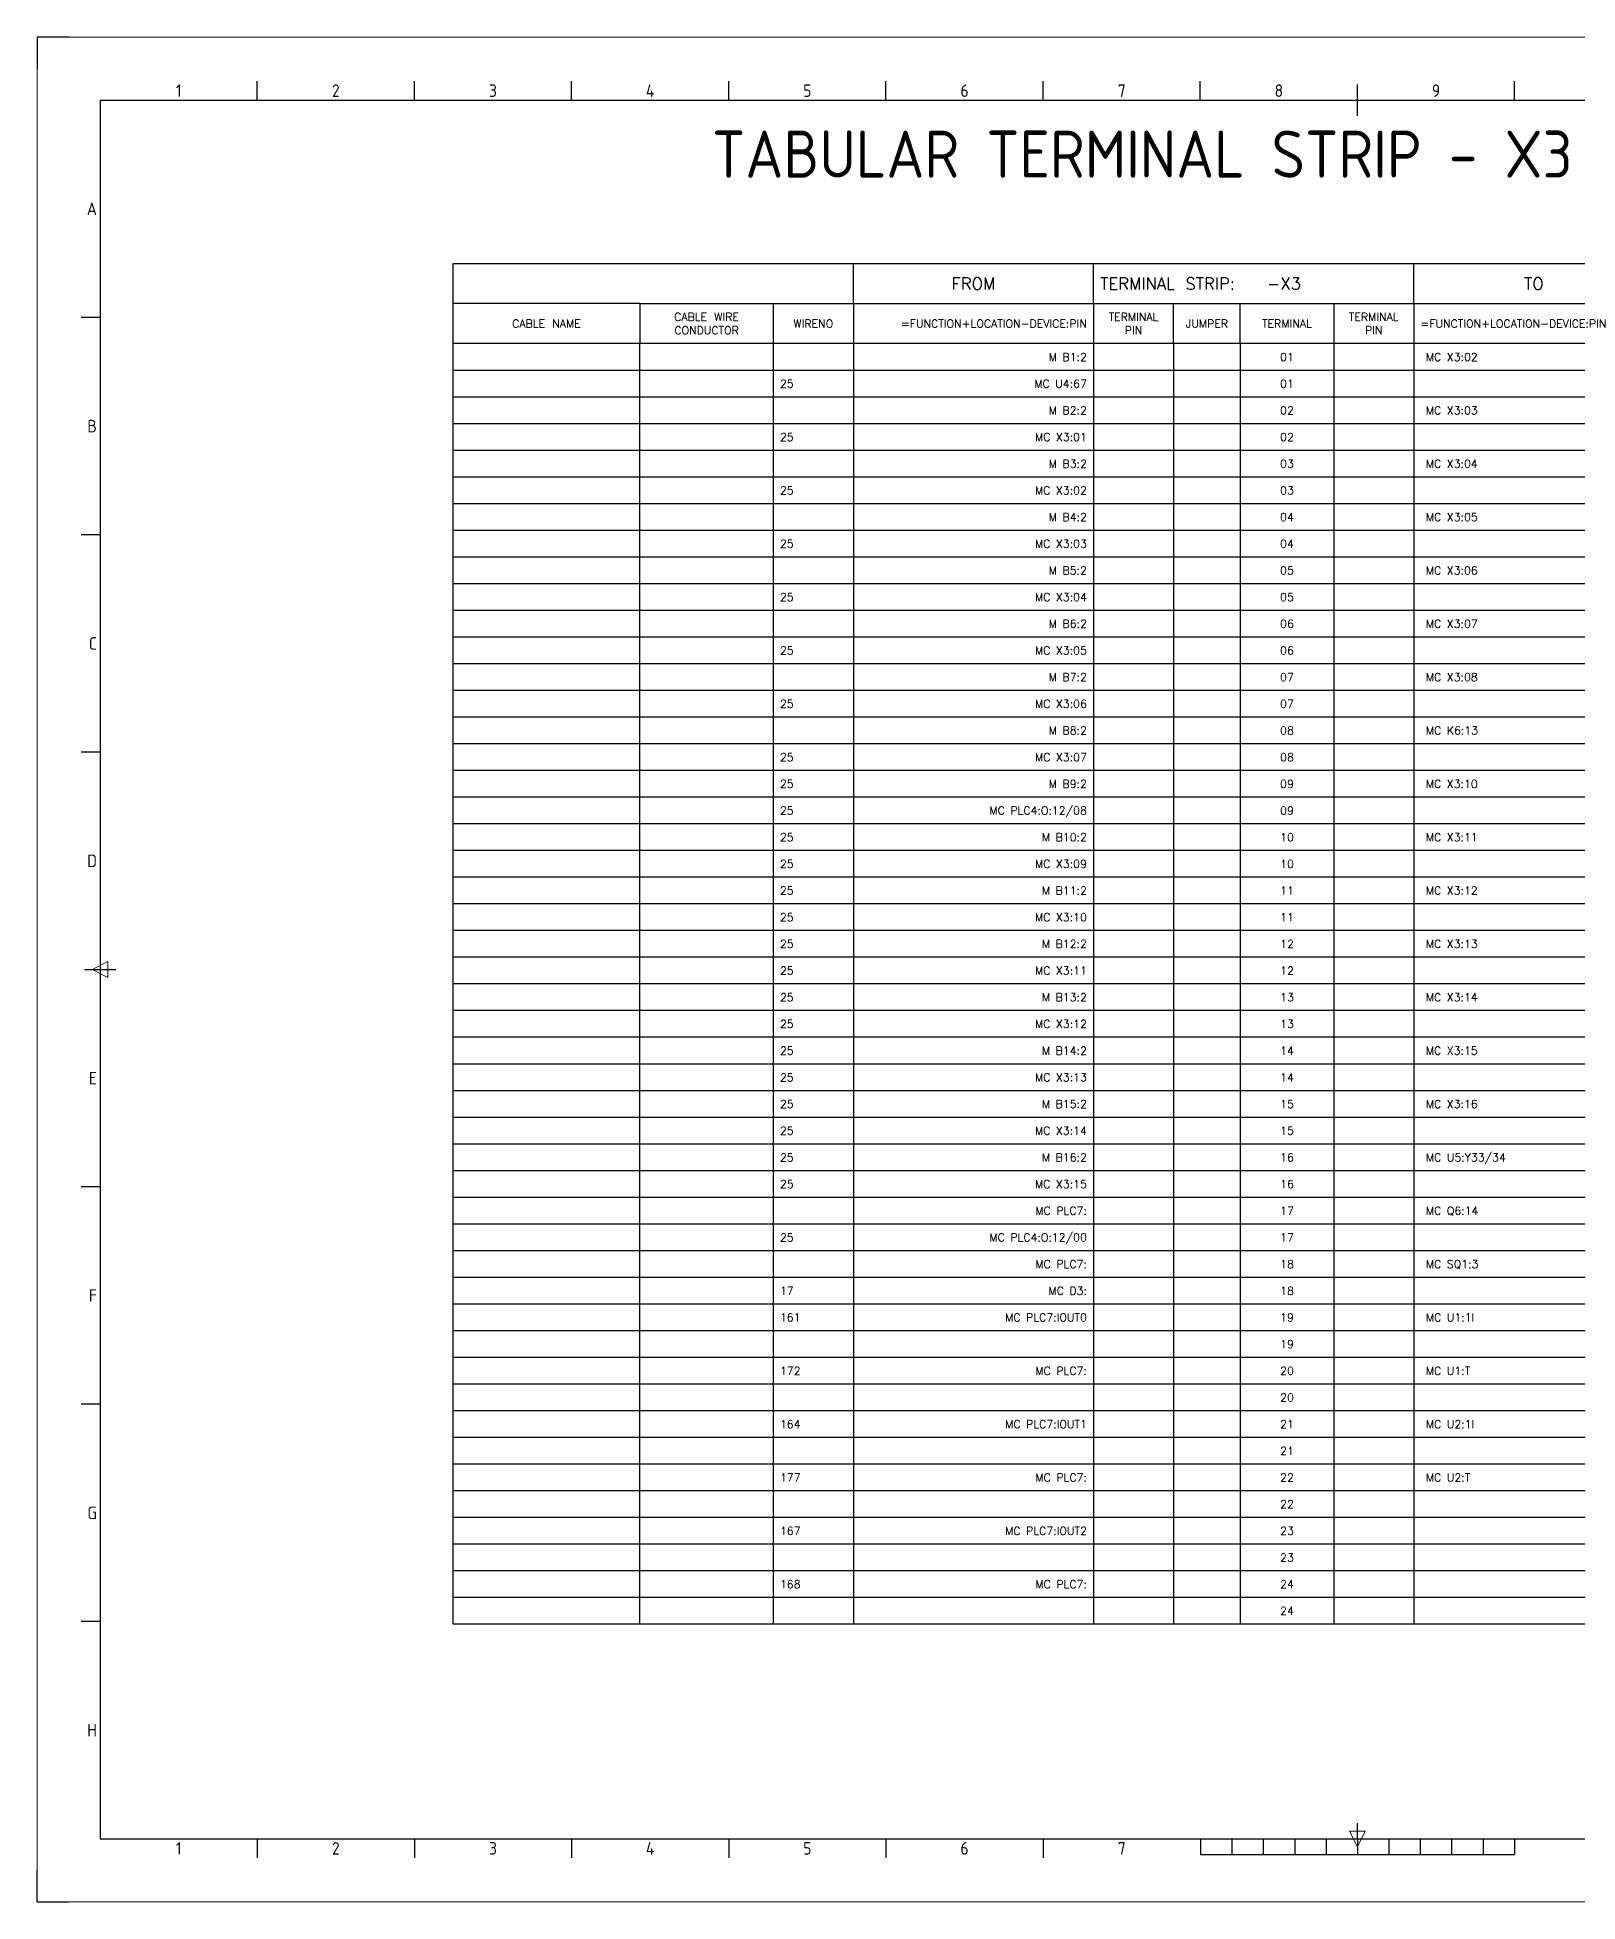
# Model space of a CAD drawing. Header units: millimetres. Extents: x 0 to 841, y 0 to 594.
# Drawn here: x 0 to 491, y 0 to 594 of the extents above; entities that cross this region are included whole.
import ezdxf
from ezdxf.enums import TextEntityAlignment as Align

# ---------------------------------------------------------------- set-up
doc = ezdxf.new("R2010")
doc.units = ezdxf.units.MM
doc.header["$LTSCALE"] = 12
for name, color, linetype in [('AE_BOR', 1, 'Continuous'), ('PMISC', 7, 'Continuous'), ('PTERM', 4, 'Continuous'), ('PWIRE', 84, 'Continuous')]:
    doc.layers.add(name, color=color, linetype=linetype)
doc.styles.get("Standard").update_dxf_attribs({"font": 'txt.shx', "bigfont": 'gbcbig.shx'})
doc.styles.add('WD', font='romans.shx', dxfattribs={"bigfont": 'gbcbig.shx'})
doc.styles.add('WD_IEC', font='isocp2.shx', dxfattribs={"width": 0.9, "height": 4, "bigfont": 'gbcbig.shx'})

# ---------------------------------------------------------------- blocks, each defined once
blk = doc.blocks.new('gb_a1')
for p, q in [((20, 574), (20, 20)), ((20, 574), (821, 574)), ((20, 20), (821, 20))]:
    blk.add_line(p, q)
at = {"layer": 'AE_BOR', "lineweight": 30}
for p, q in [((10, 594), (0, 594)), ((0, 594), (0, 584)), ((0, 0), (0, 10)), ((0, 0), (10, 0))]:
    blk.add_line(p, q, dxfattribs=at)
at = {"layer": 'AE_BOR', "color": 1, "lineweight": 15}
for p, q in [((0, 594), (841, 594)), ((0, 0), (0, 594)), ((17.5, 297), (22.5, 299.5)), ((22.5, 294.5), (17.5, 297)), ((22.5, 299.5), (22.5, 294.5)), ((420.5, 17.5), (418, 22.5)), ((418, 22.5), (423, 22.5)), ((423, 22.5), (420.5, 17.5)), ((841, 0), (0, 0))]:
    blk.add_line(p, q, dxfattribs=at)
at = {"layer": 'AE_BOR'}
for p, q in [((70.0625, 574), (70.0625, 580)), ((120.125, 574), (120.125, 580)), ((170.1875, 574), (170.1875, 580)), ((220.25, 574), (220.25, 580)), ((270.3125, 574), (270.3125, 580)), ((320.375, 574), (320.375, 580)), ((370.4375, 574), (370.4375, 580)), ((470.5625, 574), (470.5625, 580)), ((20, 504.75), (14, 504.75)), ((20, 435.5), (14, 435.5)), ((20, 366.25), (14, 366.25)), ((20, 227.75), (14, 227.75)), ((20, 158.5), (14, 158.5)), ((20, 89.25), (14, 89.25)), ((70.0625, 20), (70.0625, 14)), ((120.125, 20), (120.125, 14)), ((170.1875, 20), (170.1875, 14)), ((220.25, 20), (220.25, 14)), ((270.3125, 20), (270.3125, 14)), ((320.375, 20), (320.375, 14))]:
    blk.add_line(p, q, dxfattribs=at)
at = {"layer": 'AE_BOR', "color": 2, "lineweight": 30}
for p, q in [((420.5, 574), (420.5, 579)), ((420.5, 569), (420.5, 574)), ((15, 297), (25, 297)), ((420.5, 20), (420.5, 25)), ((370.5, 20), (370.5, 15)), ((380.5, 20), (380.5, 15)), ((390.5, 20), (390.5, 15)), ((400.5, 20), (400.5, 15)), ((410.5, 20), (410.5, 15)), ((420.5, 20), (420.5, 15)), ((430.5, 20), (430.5, 15)), ((440.5, 20), (440.5, 15)), ((450.5, 20), (450.5, 15)), ((460.5, 20), (460.5, 15)), ((470.5, 20), (470.5, 15)), ((370.5, 15), (470.5, 15))]:
    blk.add_line(p, q, dxfattribs=at)
at = {"layer": 'AE_BOR', "style": 'WD_IEC'}
for s, p in [('1', (45.03125, 575)), ('2', (95.09375, 575)), ('3', (145.15625, 575)), ('4', (195.21875, 575)), ('5', (245.28125, 575)), ('6', (295.34375, 575)), ('7', (345.40625, 575)), ('8', (395.46875, 575)), ('9', (445.53125, 575)), ('1', (45.03125, 15)), ('2', (95.09375, 15)), ('3', (145.15625, 15)), ('4', (195.21875, 15)), ('5', (245.28125, 15)), ('6', (295.34375, 15)), ('7', (345.40625, 15))]:
    blk.add_text(s, height=4, dxfattribs=at).set_placement(p, align=Align.CENTER)
for s, p in [('A', (19, 539.375)), ('B', (19, 470.125)), ('C', (19, 400.875)), ('D', (19, 331.625)), ('E', (19, 262.375)), ('F', (19, 193.125)), ('G', (19, 123.875)), ('H', (19, 54.625))]:
    blk.add_text(s, height=4, dxfattribs=at).set_placement(p, align=Align.MIDDLE_RIGHT)
blk = doc.blocks.new('TERMLAY_HEADER')
for p, q in [((-14.75, -1.5), (-14.75, 0)), ((-14.75, 0), (14.75, 0)), ((-7.25, -0.75), (-7.25, 0)), ((-2.75, -0.75), (-2.75, 0)), ((3.25, -0.75), (3.25, 0)), ((-11.25, -0.75), (-14.75, -0.75)), ((-11.25, -0.75), (-8.75, -0.75)), ((-11.25, -0.75), (-11.25, -1.5)), ((-8.75, -0.75), (-7.25, -0.75)), ((-8.75, -0.75), (-8.75, -1.5)), ((-7.25, -0.75), (-2.75, -0.75)), ((-7.25, -0.75), (-7.25, -1.5)), ((-2.75, -0.75), (-1.25, -0.75)), ((-2.75, -0.75), (-2.75, -1.5)), ((-1.25, -0.75), (0, -0.75)), ((-1.25, -1.5), (-1.25, -0.75)), ((0, -0.75), (1.75, -0.75)), ((0, -1.5), (0, -0.75)), ((1.75, -0.75), (3.25, -0.75)), ((1.75, -0.75), (1.75, -1.5)), ((3.25, -0.75), (7.75, -0.75)), ((3.25, -0.75), (3.25, -1.5)), ((14.75, -1.5), (-14.75, -1.5))]:
    blk.add_line(p, q)
for s, height, p in [('FROM', 0.225, (-5, -0.375)), ('TO', 0.225, (5.5, -0.375)), ('CABLE WIRE', 0.15, (-10, -1)), ('TERMINAL', 0.15, (-2, -1)), ('TERMINAL', 0.15, (2.5, -1)), ('CABLE NAME', 0.15, (-13, -1.125)), ('CONDUCTOR', 0.15, (-10, -1.25)), ('WIRENO', 0.15, (-8, -1.125)), ('PIN', 0.15, (-2, -1.25)), ('JUMPER', 0.15, (-0.625, -1.125)), ('TERMINAL', 0.15, (0.875, -1.125)), ('PIN', 0.15, (2.5, -1.25))]:
    blk.add_text(s, height=height).set_placement(p, align=Align.MIDDLE_CENTER)
for s, height, p in [('TERMINAL STRIP:', 0.225, (-2.625, -0.375)), ('=FUNCTION+LOCATION-DEVICE:PIN', 0.15, (3.375, -1.125))]:
    blk.add_text(s, height=height).set_placement(p, align=Align.MIDDLE_LEFT)
blk.add_text('=FUNCTION+LOCATION-DEVICE:PIN', height=0.15).set_placement((-2.875, -1.125), align=Align.MIDDLE_RIGHT)
at = {"color": 4, "style": 'WD'}
blk.add_attdef('TAB_STRIP', text='', height=0.225, dxfattribs=at).set_placement((0.5, -0.375), align=Align.MIDDLE_LEFT)
blk = doc.blocks.new('TERMLAY_ROW.DWG')
for p, q in [((-14.75, -0.5), (-14.75, 0)), ((-11.25, -0.5), (-11.25, 0)), ((-8.75, 0), (-8.75, -0.5)), ((-7.25, 0), (-7.25, -0.5)), ((-2.75, 0), (-2.75, -0.5)), ((-1.25, 0), (-1.25, -0.5)), ((0, 0), (0, -0.5)), ((1.75, 0), (1.75, -0.5)), ((3.25, 0), (3.25, -0.5)), ((14.75, -0.5), (-14.75, -0.5))]:
    blk.add_line(p, q)
at = {"color": 3, "style": 'WD'}
for tag, p in [('CABLENAMEL', (-14.5, -0.25)), ('CABLEWCL', (-11.125, -0.25)), ('WIREL', (-8.625, -0.25)), ('DESTINATIONR', (3.375, -0.25)), ('WIRER', (7.854, -0.25)), ('CABLEWCR', (9.36, -0.25)), ('CABLENAMER', (11.864, -0.25))]:
    blk.add_attdef(tag, text='', height=0.15, dxfattribs=at).set_placement(p, align=Align.MIDDLE_LEFT)
blk.add_attdef('DESTINATIONL', text='', height=0.15, dxfattribs=at).set_placement((-2.875, -0.25), align=Align.MIDDLE_RIGHT)
at = {"color": 4, "style": 'WD'}
for tag, p in [('TERMPINL', (-2, -0.25)), ('JUMPER', (-0.625, -0.25)), ('WIRENO', (0.875, -0.25)), ('TERM', (0.875, -0.25)), ('TERMPINR', (2.5, -0.25))]:
    blk.add_attdef(tag, text='', height=0.15, dxfattribs=at).set_placement(p, align=Align.MIDDLE_CENTER)
at = {"color": 4, "style": 'WD', "flags": 1}
for tag, p in [('P_TAGSTRIP', (1.692, -0.328)), ('LOC', (1.675, -0.207)), ('INST', (1.708, -0.094))]:
    blk.add_attdef(tag, text='', height=0.0625, dxfattribs=at).set_placement(p, align=Align.MIDDLE_RIGHT)
for tag, p in [('WDBLKNAM', (0.006, -0.392)), ('FP', (0.645, -0.437)), ('FPT', (0.796, -0.431))]:
    blk.add_attdef(tag, text='', height=0.0625, dxfattribs=at).set_placement(p, align=Align.MIDDLE_LEFT)

msp = doc.modelspace()

# ---------------------------------------------------------------- block references
msp.add_blockref('gb_a1', (0, 0))
ref = msp.add_blockref('TERMLAY_HEADER', (383.18, 521.89), dxfattribs=dict(xscale=17, yscale=17, zscale=17))
ref.add_attrib('TAB_STRIP', '-X3', dxfattribs={"layer": 'PMISC', "color": 4, "height": 3.825, "style": 'WD'}).set_placement((391.68, 515.52), align=Align.MIDDLE_LEFT)
ref = msp.add_blockref('TERMLAY_ROW.DWG', (383.18, 496.39), dxfattribs=dict(xscale=17, yscale=17, zscale=17))
ref.add_attrib('TERM', '01', dxfattribs={"layer": 'PTERM', "color": 4, "height": 2.55, "style": 'WD'}).set_placement((398.05, 492.14), align=Align.MIDDLE_CENTER)
ref.add_attrib('DESTINATIONL', ' M B1:2', dxfattribs={"layer": 'PMISC', "color": 3, "height": 2.55, "style": 'WD'}).set_placement((334.3, 492.14), align=Align.MIDDLE_RIGHT)
ref.add_attrib('DESTINATIONR', ' MC X3:02', dxfattribs={"layer": 'PMISC', "color": 3, "height": 2.55, "style": 'WD'}).set_placement((440.55, 492.14), align=Align.MIDDLE_LEFT)
ref = msp.add_blockref('TERMLAY_ROW.DWG', (383.18, 487.89), dxfattribs=dict(xscale=17, yscale=17, zscale=17))
ref.add_attrib('TERM', '01', dxfattribs={"layer": 'PTERM', "color": 4, "height": 2.55, "style": 'WD'}).set_placement((398.05, 483.64), align=Align.MIDDLE_CENTER)
ref.add_attrib('WIREL', '25', dxfattribs={"layer": 'PWIRE', "color": 3, "height": 2.55, "style": 'WD'}).set_placement((236.55, 483.64), align=Align.MIDDLE_LEFT)
ref.add_attrib('DESTINATIONL', ' MC U4:67', dxfattribs={"layer": 'PMISC', "color": 3, "height": 2.55, "style": 'WD'}).set_placement((334.3, 483.64), align=Align.MIDDLE_RIGHT)
ref = msp.add_blockref('TERMLAY_ROW.DWG', (383.18, 479.39), dxfattribs=dict(xscale=17, yscale=17, zscale=17))
ref.add_attrib('TERM', '02', dxfattribs={"layer": 'PTERM', "color": 4, "height": 2.55, "style": 'WD'}).set_placement((398.05, 475.14), align=Align.MIDDLE_CENTER)
ref.add_attrib('DESTINATIONL', ' M B2:2', dxfattribs={"layer": 'PMISC', "color": 3, "height": 2.55, "style": 'WD'}).set_placement((334.3, 475.14), align=Align.MIDDLE_RIGHT)
ref.add_attrib('DESTINATIONR', ' MC X3:03', dxfattribs={"layer": 'PMISC', "color": 3, "height": 2.55, "style": 'WD'}).set_placement((440.55, 475.14), align=Align.MIDDLE_LEFT)
ref = msp.add_blockref('TERMLAY_ROW.DWG', (383.18, 470.89), dxfattribs=dict(xscale=17, yscale=17, zscale=17))
ref.add_attrib('TERM', '02', dxfattribs={"layer": 'PTERM', "color": 4, "height": 2.55, "style": 'WD'}).set_placement((398.05, 466.64), align=Align.MIDDLE_CENTER)
ref.add_attrib('WIREL', '25', dxfattribs={"layer": 'PWIRE', "color": 3, "height": 2.55, "style": 'WD'}).set_placement((236.55, 466.64), align=Align.MIDDLE_LEFT)
ref.add_attrib('DESTINATIONL', ' MC X3:01', dxfattribs={"layer": 'PMISC', "color": 3, "height": 2.55, "style": 'WD'}).set_placement((334.3, 466.64), align=Align.MIDDLE_RIGHT)
ref = msp.add_blockref('TERMLAY_ROW.DWG', (383.18, 462.39), dxfattribs=dict(xscale=17, yscale=17, zscale=17))
ref.add_attrib('TERM', '03', dxfattribs={"layer": 'PTERM', "color": 4, "height": 2.55, "style": 'WD'}).set_placement((398.05, 458.14), align=Align.MIDDLE_CENTER)
ref.add_attrib('DESTINATIONL', ' M B3:2', dxfattribs={"layer": 'PMISC', "color": 3, "height": 2.55, "style": 'WD'}).set_placement((334.3, 458.14), align=Align.MIDDLE_RIGHT)
ref.add_attrib('DESTINATIONR', ' MC X3:04', dxfattribs={"layer": 'PMISC', "color": 3, "height": 2.55, "style": 'WD'}).set_placement((440.55, 458.14), align=Align.MIDDLE_LEFT)
ref = msp.add_blockref('TERMLAY_ROW.DWG', (383.18, 453.89), dxfattribs=dict(xscale=17, yscale=17, zscale=17))
ref.add_attrib('TERM', '03', dxfattribs={"layer": 'PTERM', "color": 4, "height": 2.55, "style": 'WD'}).set_placement((398.05, 449.64), align=Align.MIDDLE_CENTER)
ref.add_attrib('WIREL', '25', dxfattribs={"layer": 'PWIRE', "color": 3, "height": 2.55, "style": 'WD'}).set_placement((236.55, 449.64), align=Align.MIDDLE_LEFT)
ref.add_attrib('DESTINATIONL', ' MC X3:02', dxfattribs={"layer": 'PMISC', "color": 3, "height": 2.55, "style": 'WD'}).set_placement((334.3, 449.64), align=Align.MIDDLE_RIGHT)
ref = msp.add_blockref('TERMLAY_ROW.DWG', (383.18, 445.39), dxfattribs=dict(xscale=17, yscale=17, zscale=17))
ref.add_attrib('TERM', '04', dxfattribs={"layer": 'PTERM', "color": 4, "height": 2.55, "style": 'WD'}).set_placement((398.05, 441.14), align=Align.MIDDLE_CENTER)
ref.add_attrib('DESTINATIONL', ' M B4:2', dxfattribs={"layer": 'PMISC', "color": 3, "height": 2.55, "style": 'WD'}).set_placement((334.3, 441.14), align=Align.MIDDLE_RIGHT)
ref.add_attrib('DESTINATIONR', ' MC X3:05', dxfattribs={"layer": 'PMISC', "color": 3, "height": 2.55, "style": 'WD'}).set_placement((440.55, 441.14), align=Align.MIDDLE_LEFT)
ref = msp.add_blockref('TERMLAY_ROW.DWG', (383.18, 436.89), dxfattribs=dict(xscale=17, yscale=17, zscale=17))
ref.add_attrib('TERM', '04', dxfattribs={"layer": 'PTERM', "color": 4, "height": 2.55, "style": 'WD'}).set_placement((398.05, 432.64), align=Align.MIDDLE_CENTER)
ref.add_attrib('WIREL', '25', dxfattribs={"layer": 'PWIRE', "color": 3, "height": 2.55, "style": 'WD'}).set_placement((236.55, 432.64), align=Align.MIDDLE_LEFT)
ref.add_attrib('DESTINATIONL', ' MC X3:03', dxfattribs={"layer": 'PMISC', "color": 3, "height": 2.55, "style": 'WD'}).set_placement((334.3, 432.64), align=Align.MIDDLE_RIGHT)
ref = msp.add_blockref('TERMLAY_ROW.DWG', (383.18, 428.39), dxfattribs=dict(xscale=17, yscale=17, zscale=17))
ref.add_attrib('TERM', '05', dxfattribs={"layer": 'PTERM', "color": 4, "height": 2.55, "style": 'WD'}).set_placement((398.05, 424.14), align=Align.MIDDLE_CENTER)
ref.add_attrib('DESTINATIONL', ' M B5:2', dxfattribs={"layer": 'PMISC', "color": 3, "height": 2.55, "style": 'WD'}).set_placement((334.3, 424.14), align=Align.MIDDLE_RIGHT)
ref.add_attrib('DESTINATIONR', ' MC X3:06', dxfattribs={"layer": 'PMISC', "color": 3, "height": 2.55, "style": 'WD'}).set_placement((440.55, 424.14), align=Align.MIDDLE_LEFT)
ref = msp.add_blockref('TERMLAY_ROW.DWG', (383.18, 419.89), dxfattribs=dict(xscale=17, yscale=17, zscale=17))
ref.add_attrib('TERM', '05', dxfattribs={"layer": 'PTERM', "color": 4, "height": 2.55, "style": 'WD'}).set_placement((398.05, 415.64), align=Align.MIDDLE_CENTER)
ref.add_attrib('WIREL', '25', dxfattribs={"layer": 'PWIRE', "color": 3, "height": 2.55, "style": 'WD'}).set_placement((236.55, 415.64), align=Align.MIDDLE_LEFT)
ref.add_attrib('DESTINATIONL', ' MC X3:04', dxfattribs={"layer": 'PMISC', "color": 3, "height": 2.55, "style": 'WD'}).set_placement((334.3, 415.64), align=Align.MIDDLE_RIGHT)
ref = msp.add_blockref('TERMLAY_ROW.DWG', (383.18, 411.39), dxfattribs=dict(xscale=17, yscale=17, zscale=17))
ref.add_attrib('TERM', '06', dxfattribs={"layer": 'PTERM', "color": 4, "height": 2.55, "style": 'WD'}).set_placement((398.05, 407.14), align=Align.MIDDLE_CENTER)
ref.add_attrib('DESTINATIONL', ' M B6:2', dxfattribs={"layer": 'PMISC', "color": 3, "height": 2.55, "style": 'WD'}).set_placement((334.3, 407.14), align=Align.MIDDLE_RIGHT)
ref.add_attrib('DESTINATIONR', ' MC X3:07', dxfattribs={"layer": 'PMISC', "color": 3, "height": 2.55, "style": 'WD'}).set_placement((440.55, 407.14), align=Align.MIDDLE_LEFT)
ref = msp.add_blockref('TERMLAY_ROW.DWG', (383.18, 402.89), dxfattribs=dict(xscale=17, yscale=17, zscale=17))
ref.add_attrib('TERM', '06', dxfattribs={"layer": 'PTERM', "color": 4, "height": 2.55, "style": 'WD'}).set_placement((398.05, 398.64), align=Align.MIDDLE_CENTER)
ref.add_attrib('WIREL', '25', dxfattribs={"layer": 'PWIRE', "color": 3, "height": 2.55, "style": 'WD'}).set_placement((236.55, 398.64), align=Align.MIDDLE_LEFT)
ref.add_attrib('DESTINATIONL', ' MC X3:05', dxfattribs={"layer": 'PMISC', "color": 3, "height": 2.55, "style": 'WD'}).set_placement((334.3, 398.64), align=Align.MIDDLE_RIGHT)
ref = msp.add_blockref('TERMLAY_ROW.DWG', (383.18, 394.39), dxfattribs=dict(xscale=17, yscale=17, zscale=17))
ref.add_attrib('TERM', '07', dxfattribs={"layer": 'PTERM', "color": 4, "height": 2.55, "style": 'WD'}).set_placement((398.05, 390.14), align=Align.MIDDLE_CENTER)
ref.add_attrib('DESTINATIONL', ' M B7:2', dxfattribs={"layer": 'PMISC', "color": 3, "height": 2.55, "style": 'WD'}).set_placement((334.3, 390.14), align=Align.MIDDLE_RIGHT)
ref.add_attrib('DESTINATIONR', ' MC X3:08', dxfattribs={"layer": 'PMISC', "color": 3, "height": 2.55, "style": 'WD'}).set_placement((440.55, 390.14), align=Align.MIDDLE_LEFT)
ref = msp.add_blockref('TERMLAY_ROW.DWG', (383.18, 385.89), dxfattribs=dict(xscale=17, yscale=17, zscale=17))
ref.add_attrib('TERM', '07', dxfattribs={"layer": 'PTERM', "color": 4, "height": 2.55, "style": 'WD'}).set_placement((398.05, 381.64), align=Align.MIDDLE_CENTER)
ref.add_attrib('WIREL', '25', dxfattribs={"layer": 'PWIRE', "color": 3, "height": 2.55, "style": 'WD'}).set_placement((236.55, 381.64), align=Align.MIDDLE_LEFT)
ref.add_attrib('DESTINATIONL', ' MC X3:06', dxfattribs={"layer": 'PMISC', "color": 3, "height": 2.55, "style": 'WD'}).set_placement((334.3, 381.64), align=Align.MIDDLE_RIGHT)
ref = msp.add_blockref('TERMLAY_ROW.DWG', (383.18, 377.39), dxfattribs=dict(xscale=17, yscale=17, zscale=17))
ref.add_attrib('TERM', '08', dxfattribs={"layer": 'PTERM', "color": 4, "height": 2.55, "style": 'WD'}).set_placement((398.05, 373.14), align=Align.MIDDLE_CENTER)
ref.add_attrib('DESTINATIONL', ' M B8:2', dxfattribs={"layer": 'PMISC', "color": 3, "height": 2.55, "style": 'WD'}).set_placement((334.3, 373.14), align=Align.MIDDLE_RIGHT)
ref.add_attrib('DESTINATIONR', ' MC K6:13', dxfattribs={"layer": 'PMISC', "color": 3, "height": 2.55, "style": 'WD'}).set_placement((440.55, 373.14), align=Align.MIDDLE_LEFT)
ref = msp.add_blockref('TERMLAY_ROW.DWG', (383.18, 368.89), dxfattribs=dict(xscale=17, yscale=17, zscale=17))
ref.add_attrib('TERM', '08', dxfattribs={"layer": 'PTERM', "color": 4, "height": 2.55, "style": 'WD'}).set_placement((398.05, 364.64), align=Align.MIDDLE_CENTER)
ref.add_attrib('WIREL', '25', dxfattribs={"layer": 'PWIRE', "color": 3, "height": 2.55, "style": 'WD'}).set_placement((236.55, 364.64), align=Align.MIDDLE_LEFT)
ref.add_attrib('DESTINATIONL', ' MC X3:07', dxfattribs={"layer": 'PMISC', "color": 3, "height": 2.55, "style": 'WD'}).set_placement((334.3, 364.64), align=Align.MIDDLE_RIGHT)
ref = msp.add_blockref('TERMLAY_ROW.DWG', (383.18, 360.39), dxfattribs=dict(xscale=17, yscale=17, zscale=17))
ref.add_attrib('TERM', '09', dxfattribs={"layer": 'PTERM', "color": 4, "height": 2.55, "style": 'WD'}).set_placement((398.05, 356.14), align=Align.MIDDLE_CENTER)
ref.add_attrib('WIREL', '25', dxfattribs={"layer": 'PWIRE', "color": 3, "height": 2.55, "style": 'WD'}).set_placement((236.55, 356.14), align=Align.MIDDLE_LEFT)
ref.add_attrib('DESTINATIONL', ' M B9:2', dxfattribs={"layer": 'PMISC', "color": 3, "height": 2.55, "style": 'WD'}).set_placement((334.3, 356.14), align=Align.MIDDLE_RIGHT)
ref.add_attrib('DESTINATIONR', ' MC X3:10', dxfattribs={"layer": 'PMISC', "color": 3, "height": 2.55, "style": 'WD'}).set_placement((440.55, 356.14), align=Align.MIDDLE_LEFT)
ref = msp.add_blockref('TERMLAY_ROW.DWG', (383.18, 351.89), dxfattribs=dict(xscale=17, yscale=17, zscale=17))
ref.add_attrib('TERM', '09', dxfattribs={"layer": 'PTERM', "color": 4, "height": 2.55, "style": 'WD'}).set_placement((398.05, 347.64), align=Align.MIDDLE_CENTER)
ref.add_attrib('WIREL', '25', dxfattribs={"layer": 'PWIRE', "color": 3, "height": 2.55, "style": 'WD'}).set_placement((236.55, 347.64), align=Align.MIDDLE_LEFT)
ref.add_attrib('DESTINATIONL', ' MC PLC4:O:12/08', dxfattribs={"layer": 'PMISC', "color": 3, "height": 2.55, "style": 'WD'}).set_placement((334.3, 347.64), align=Align.MIDDLE_RIGHT)
ref = msp.add_blockref('TERMLAY_ROW.DWG', (383.18, 343.39), dxfattribs=dict(xscale=17, yscale=17, zscale=17))
ref.add_attrib('TERM', '10', dxfattribs={"layer": 'PTERM', "color": 4, "height": 2.55, "style": 'WD'}).set_placement((398.05, 339.14), align=Align.MIDDLE_CENTER)
ref.add_attrib('WIREL', '25', dxfattribs={"layer": 'PWIRE', "color": 3, "height": 2.55, "style": 'WD'}).set_placement((236.55, 339.14), align=Align.MIDDLE_LEFT)
ref.add_attrib('DESTINATIONL', ' M B10:2', dxfattribs={"layer": 'PMISC', "color": 3, "height": 2.55, "style": 'WD'}).set_placement((334.3, 339.14), align=Align.MIDDLE_RIGHT)
ref.add_attrib('DESTINATIONR', ' MC X3:11', dxfattribs={"layer": 'PMISC', "color": 3, "height": 2.55, "style": 'WD'}).set_placement((440.55, 339.14), align=Align.MIDDLE_LEFT)
ref = msp.add_blockref('TERMLAY_ROW.DWG', (383.18, 334.89), dxfattribs=dict(xscale=17, yscale=17, zscale=17))
ref.add_attrib('TERM', '10', dxfattribs={"layer": 'PTERM', "color": 4, "height": 2.55, "style": 'WD'}).set_placement((398.05, 330.64), align=Align.MIDDLE_CENTER)
ref.add_attrib('WIREL', '25', dxfattribs={"layer": 'PWIRE', "color": 3, "height": 2.55, "style": 'WD'}).set_placement((236.55, 330.64), align=Align.MIDDLE_LEFT)
ref.add_attrib('DESTINATIONL', ' MC X3:09', dxfattribs={"layer": 'PMISC', "color": 3, "height": 2.55, "style": 'WD'}).set_placement((334.3, 330.64), align=Align.MIDDLE_RIGHT)
ref = msp.add_blockref('TERMLAY_ROW.DWG', (383.18, 326.39), dxfattribs=dict(xscale=17, yscale=17, zscale=17))
ref.add_attrib('TERM', '11', dxfattribs={"layer": 'PTERM', "color": 4, "height": 2.55, "style": 'WD'}).set_placement((398.05, 322.14), align=Align.MIDDLE_CENTER)
ref.add_attrib('WIREL', '25', dxfattribs={"layer": 'PWIRE', "color": 3, "height": 2.55, "style": 'WD'}).set_placement((236.55, 322.14), align=Align.MIDDLE_LEFT)
ref.add_attrib('DESTINATIONL', ' M B11:2', dxfattribs={"layer": 'PMISC', "color": 3, "height": 2.55, "style": 'WD'}).set_placement((334.3, 322.14), align=Align.MIDDLE_RIGHT)
ref.add_attrib('DESTINATIONR', ' MC X3:12', dxfattribs={"layer": 'PMISC', "color": 3, "height": 2.55, "style": 'WD'}).set_placement((440.55, 322.14), align=Align.MIDDLE_LEFT)
ref = msp.add_blockref('TERMLAY_ROW.DWG', (383.18, 317.89), dxfattribs=dict(xscale=17, yscale=17, zscale=17))
ref.add_attrib('TERM', '11', dxfattribs={"layer": 'PTERM', "color": 4, "height": 2.55, "style": 'WD'}).set_placement((398.05, 313.64), align=Align.MIDDLE_CENTER)
ref.add_attrib('WIREL', '25', dxfattribs={"layer": 'PWIRE', "color": 3, "height": 2.55, "style": 'WD'}).set_placement((236.55, 313.64), align=Align.MIDDLE_LEFT)
ref.add_attrib('DESTINATIONL', ' MC X3:10', dxfattribs={"layer": 'PMISC', "color": 3, "height": 2.55, "style": 'WD'}).set_placement((334.3, 313.64), align=Align.MIDDLE_RIGHT)
ref = msp.add_blockref('TERMLAY_ROW.DWG', (383.18, 309.39), dxfattribs=dict(xscale=17, yscale=17, zscale=17))
ref.add_attrib('TERM', '12', dxfattribs={"layer": 'PTERM', "color": 4, "height": 2.55, "style": 'WD'}).set_placement((398.05, 305.14), align=Align.MIDDLE_CENTER)
ref.add_attrib('WIREL', '25', dxfattribs={"layer": 'PWIRE', "color": 3, "height": 2.55, "style": 'WD'}).set_placement((236.55, 305.14), align=Align.MIDDLE_LEFT)
ref.add_attrib('DESTINATIONL', ' M B12:2', dxfattribs={"layer": 'PMISC', "color": 3, "height": 2.55, "style": 'WD'}).set_placement((334.3, 305.14), align=Align.MIDDLE_RIGHT)
ref.add_attrib('DESTINATIONR', ' MC X3:13', dxfattribs={"layer": 'PMISC', "color": 3, "height": 2.55, "style": 'WD'}).set_placement((440.55, 305.14), align=Align.MIDDLE_LEFT)
ref = msp.add_blockref('TERMLAY_ROW.DWG', (383.18, 300.89), dxfattribs=dict(xscale=17, yscale=17, zscale=17))
ref.add_attrib('TERM', '12', dxfattribs={"layer": 'PTERM', "color": 4, "height": 2.55, "style": 'WD'}).set_placement((398.05, 296.64), align=Align.MIDDLE_CENTER)
ref.add_attrib('WIREL', '25', dxfattribs={"layer": 'PWIRE', "color": 3, "height": 2.55, "style": 'WD'}).set_placement((236.55, 296.64), align=Align.MIDDLE_LEFT)
ref.add_attrib('DESTINATIONL', ' MC X3:11', dxfattribs={"layer": 'PMISC', "color": 3, "height": 2.55, "style": 'WD'}).set_placement((334.3, 296.64), align=Align.MIDDLE_RIGHT)
ref = msp.add_blockref('TERMLAY_ROW.DWG', (383.18, 292.39), dxfattribs=dict(xscale=17, yscale=17, zscale=17))
ref.add_attrib('TERM', '13', dxfattribs={"layer": 'PTERM', "color": 4, "height": 2.55, "style": 'WD'}).set_placement((398.05, 288.14), align=Align.MIDDLE_CENTER)
ref.add_attrib('WIREL', '25', dxfattribs={"layer": 'PWIRE', "color": 3, "height": 2.55, "style": 'WD'}).set_placement((236.55, 288.14), align=Align.MIDDLE_LEFT)
ref.add_attrib('DESTINATIONL', ' M B13:2', dxfattribs={"layer": 'PMISC', "color": 3, "height": 2.55, "style": 'WD'}).set_placement((334.3, 288.14), align=Align.MIDDLE_RIGHT)
ref.add_attrib('DESTINATIONR', ' MC X3:14', dxfattribs={"layer": 'PMISC', "color": 3, "height": 2.55, "style": 'WD'}).set_placement((440.55, 288.14), align=Align.MIDDLE_LEFT)
ref = msp.add_blockref('TERMLAY_ROW.DWG', (383.18, 283.89), dxfattribs=dict(xscale=17, yscale=17, zscale=17))
ref.add_attrib('TERM', '13', dxfattribs={"layer": 'PTERM', "color": 4, "height": 2.55, "style": 'WD'}).set_placement((398.05, 279.64), align=Align.MIDDLE_CENTER)
ref.add_attrib('WIREL', '25', dxfattribs={"layer": 'PWIRE', "color": 3, "height": 2.55, "style": 'WD'}).set_placement((236.55, 279.64), align=Align.MIDDLE_LEFT)
ref.add_attrib('DESTINATIONL', ' MC X3:12', dxfattribs={"layer": 'PMISC', "color": 3, "height": 2.55, "style": 'WD'}).set_placement((334.3, 279.64), align=Align.MIDDLE_RIGHT)
ref = msp.add_blockref('TERMLAY_ROW.DWG', (383.18, 275.39), dxfattribs=dict(xscale=17, yscale=17, zscale=17))
ref.add_attrib('TERM', '14', dxfattribs={"layer": 'PTERM', "color": 4, "height": 2.55, "style": 'WD'}).set_placement((398.05, 271.14), align=Align.MIDDLE_CENTER)
ref.add_attrib('WIREL', '25', dxfattribs={"layer": 'PWIRE', "color": 3, "height": 2.55, "style": 'WD'}).set_placement((236.55, 271.14), align=Align.MIDDLE_LEFT)
ref.add_attrib('DESTINATIONL', ' M B14:2', dxfattribs={"layer": 'PMISC', "color": 3, "height": 2.55, "style": 'WD'}).set_placement((334.3, 271.14), align=Align.MIDDLE_RIGHT)
ref.add_attrib('DESTINATIONR', ' MC X3:15', dxfattribs={"layer": 'PMISC', "color": 3, "height": 2.55, "style": 'WD'}).set_placement((440.55, 271.14), align=Align.MIDDLE_LEFT)
ref = msp.add_blockref('TERMLAY_ROW.DWG', (383.18, 266.89), dxfattribs=dict(xscale=17, yscale=17, zscale=17))
ref.add_attrib('TERM', '14', dxfattribs={"layer": 'PTERM', "color": 4, "height": 2.55, "style": 'WD'}).set_placement((398.05, 262.64), align=Align.MIDDLE_CENTER)
ref.add_attrib('WIREL', '25', dxfattribs={"layer": 'PWIRE', "color": 3, "height": 2.55, "style": 'WD'}).set_placement((236.55, 262.64), align=Align.MIDDLE_LEFT)
ref.add_attrib('DESTINATIONL', ' MC X3:13', dxfattribs={"layer": 'PMISC', "color": 3, "height": 2.55, "style": 'WD'}).set_placement((334.3, 262.64), align=Align.MIDDLE_RIGHT)
ref = msp.add_blockref('TERMLAY_ROW.DWG', (383.18, 258.39), dxfattribs=dict(xscale=17, yscale=17, zscale=17))
ref.add_attrib('TERM', '15', dxfattribs={"layer": 'PTERM', "color": 4, "height": 2.55, "style": 'WD'}).set_placement((398.05, 254.14), align=Align.MIDDLE_CENTER)
ref.add_attrib('WIREL', '25', dxfattribs={"layer": 'PWIRE', "color": 3, "height": 2.55, "style": 'WD'}).set_placement((236.55, 254.14), align=Align.MIDDLE_LEFT)
ref.add_attrib('DESTINATIONL', ' M B15:2', dxfattribs={"layer": 'PMISC', "color": 3, "height": 2.55, "style": 'WD'}).set_placement((334.3, 254.14), align=Align.MIDDLE_RIGHT)
ref.add_attrib('DESTINATIONR', ' MC X3:16', dxfattribs={"layer": 'PMISC', "color": 3, "height": 2.55, "style": 'WD'}).set_placement((440.55, 254.14), align=Align.MIDDLE_LEFT)
ref = msp.add_blockref('TERMLAY_ROW.DWG', (383.18, 249.89), dxfattribs=dict(xscale=17, yscale=17, zscale=17))
ref.add_attrib('TERM', '15', dxfattribs={"layer": 'PTERM', "color": 4, "height": 2.55, "style": 'WD'}).set_placement((398.05, 245.64), align=Align.MIDDLE_CENTER)
ref.add_attrib('WIREL', '25', dxfattribs={"layer": 'PWIRE', "color": 3, "height": 2.55, "style": 'WD'}).set_placement((236.55, 245.64), align=Align.MIDDLE_LEFT)
ref.add_attrib('DESTINATIONL', ' MC X3:14', dxfattribs={"layer": 'PMISC', "color": 3, "height": 2.55, "style": 'WD'}).set_placement((334.3, 245.64), align=Align.MIDDLE_RIGHT)
ref = msp.add_blockref('TERMLAY_ROW.DWG', (383.18, 241.39), dxfattribs=dict(xscale=17, yscale=17, zscale=17))
ref.add_attrib('TERM', '16', dxfattribs={"layer": 'PTERM', "color": 4, "height": 2.55, "style": 'WD'}).set_placement((398.05, 237.14), align=Align.MIDDLE_CENTER)
ref.add_attrib('WIREL', '25', dxfattribs={"layer": 'PWIRE', "color": 3, "height": 2.55, "style": 'WD'}).set_placement((236.55, 237.14), align=Align.MIDDLE_LEFT)
ref.add_attrib('DESTINATIONL', ' M B16:2', dxfattribs={"layer": 'PMISC', "color": 3, "height": 2.55, "style": 'WD'}).set_placement((334.3, 237.14), align=Align.MIDDLE_RIGHT)
ref.add_attrib('DESTINATIONR', ' MC U5:Y33/34', dxfattribs={"layer": 'PMISC', "color": 3, "height": 2.55, "style": 'WD'}).set_placement((440.55, 237.14), align=Align.MIDDLE_LEFT)
ref = msp.add_blockref('TERMLAY_ROW.DWG', (383.18, 232.89), dxfattribs=dict(xscale=17, yscale=17, zscale=17))
ref.add_attrib('TERM', '16', dxfattribs={"layer": 'PTERM', "color": 4, "height": 2.55, "style": 'WD'}).set_placement((398.05, 228.64), align=Align.MIDDLE_CENTER)
ref.add_attrib('WIREL', '25', dxfattribs={"layer": 'PWIRE', "color": 3, "height": 2.55, "style": 'WD'}).set_placement((236.55, 228.64), align=Align.MIDDLE_LEFT)
ref.add_attrib('DESTINATIONL', ' MC X3:15', dxfattribs={"layer": 'PMISC', "color": 3, "height": 2.55, "style": 'WD'}).set_placement((334.3, 228.64), align=Align.MIDDLE_RIGHT)
ref = msp.add_blockref('TERMLAY_ROW.DWG', (383.18, 224.39), dxfattribs=dict(xscale=17, yscale=17, zscale=17))
ref.add_attrib('TERM', '17', dxfattribs={"layer": 'PTERM', "color": 4, "height": 2.55, "style": 'WD'}).set_placement((398.05, 220.14), align=Align.MIDDLE_CENTER)
ref.add_attrib('DESTINATIONL', ' MC PLC7:', dxfattribs={"layer": 'PMISC', "color": 3, "height": 2.55, "style": 'WD'}).set_placement((334.3, 220.14), align=Align.MIDDLE_RIGHT)
ref.add_attrib('DESTINATIONR', ' MC Q6:14', dxfattribs={"layer": 'PMISC', "color": 3, "height": 2.55, "style": 'WD'}).set_placement((440.55, 220.14), align=Align.MIDDLE_LEFT)
ref = msp.add_blockref('TERMLAY_ROW.DWG', (383.18, 215.89), dxfattribs=dict(xscale=17, yscale=17, zscale=17))
ref.add_attrib('TERM', '17', dxfattribs={"layer": 'PTERM', "color": 4, "height": 2.55, "style": 'WD'}).set_placement((398.05, 211.64), align=Align.MIDDLE_CENTER)
ref.add_attrib('WIREL', '25', dxfattribs={"layer": 'PWIRE', "color": 3, "height": 2.55, "style": 'WD'}).set_placement((236.55, 211.64), align=Align.MIDDLE_LEFT)
ref.add_attrib('DESTINATIONL', ' MC PLC4:O:12/00', dxfattribs={"layer": 'PMISC', "color": 3, "height": 2.55, "style": 'WD'}).set_placement((334.3, 211.64), align=Align.MIDDLE_RIGHT)
ref = msp.add_blockref('TERMLAY_ROW.DWG', (383.18, 207.39), dxfattribs=dict(xscale=17, yscale=17, zscale=17))
ref.add_attrib('TERM', '18', dxfattribs={"layer": 'PTERM', "color": 4, "height": 2.55, "style": 'WD'}).set_placement((398.05, 203.14), align=Align.MIDDLE_CENTER)
ref.add_attrib('DESTINATIONL', ' MC PLC7:', dxfattribs={"layer": 'PMISC', "color": 3, "height": 2.55, "style": 'WD'}).set_placement((334.3, 203.14), align=Align.MIDDLE_RIGHT)
ref.add_attrib('DESTINATIONR', ' MC SQ1:3', dxfattribs={"layer": 'PMISC', "color": 3, "height": 2.55, "style": 'WD'}).set_placement((440.55, 203.14), align=Align.MIDDLE_LEFT)
ref = msp.add_blockref('TERMLAY_ROW.DWG', (383.18, 198.89), dxfattribs=dict(xscale=17, yscale=17, zscale=17))
ref.add_attrib('TERM', '18', dxfattribs={"layer": 'PTERM', "color": 4, "height": 2.55, "style": 'WD'}).set_placement((398.05, 194.64), align=Align.MIDDLE_CENTER)
ref.add_attrib('WIREL', '17', dxfattribs={"layer": 'PWIRE', "color": 3, "height": 2.55, "style": 'WD'}).set_placement((236.55, 194.64), align=Align.MIDDLE_LEFT)
ref.add_attrib('DESTINATIONL', ' MC D3:', dxfattribs={"layer": 'PMISC', "color": 3, "height": 2.55, "style": 'WD'}).set_placement((334.3, 194.64), align=Align.MIDDLE_RIGHT)
ref = msp.add_blockref('TERMLAY_ROW.DWG', (383.18, 190.39), dxfattribs=dict(xscale=17, yscale=17, zscale=17))
ref.add_attrib('TERM', '19', dxfattribs={"layer": 'PTERM', "color": 4, "height": 2.55, "style": 'WD'}).set_placement((398.05, 186.14), align=Align.MIDDLE_CENTER)
ref.add_attrib('WIREL', '161', dxfattribs={"layer": 'PWIRE', "color": 3, "height": 2.55, "style": 'WD'}).set_placement((236.55, 186.14), align=Align.MIDDLE_LEFT)
ref.add_attrib('DESTINATIONL', ' MC PLC7:IOUT0', dxfattribs={"layer": 'PMISC', "color": 3, "height": 2.55, "style": 'WD'}).set_placement((334.3, 186.14), align=Align.MIDDLE_RIGHT)
ref.add_attrib('DESTINATIONR', ' MC U1:1I', dxfattribs={"layer": 'PMISC', "color": 3, "height": 2.55, "style": 'WD'}).set_placement((440.55, 186.14), align=Align.MIDDLE_LEFT)
ref = msp.add_blockref('TERMLAY_ROW.DWG', (383.18, 181.89), dxfattribs=dict(xscale=17, yscale=17, zscale=17))
ref.add_attrib('TERM', '19', dxfattribs={"layer": 'PTERM', "color": 4, "height": 2.55, "style": 'WD'}).set_placement((398.05, 177.64), align=Align.MIDDLE_CENTER)
ref = msp.add_blockref('TERMLAY_ROW.DWG', (383.18, 173.39), dxfattribs=dict(xscale=17, yscale=17, zscale=17))
ref.add_attrib('TERM', '20', dxfattribs={"layer": 'PTERM', "color": 4, "height": 2.55, "style": 'WD'}).set_placement((398.05, 169.14), align=Align.MIDDLE_CENTER)
ref.add_attrib('WIREL', '172', dxfattribs={"layer": 'PWIRE', "color": 3, "height": 2.55, "style": 'WD'}).set_placement((236.55, 169.14), align=Align.MIDDLE_LEFT)
ref.add_attrib('DESTINATIONL', ' MC PLC7:', dxfattribs={"layer": 'PMISC', "color": 3, "height": 2.55, "style": 'WD'}).set_placement((334.3, 169.14), align=Align.MIDDLE_RIGHT)
ref.add_attrib('DESTINATIONR', ' MC U1:T', dxfattribs={"layer": 'PMISC', "color": 3, "height": 2.55, "style": 'WD'}).set_placement((440.55, 169.14), align=Align.MIDDLE_LEFT)
ref = msp.add_blockref('TERMLAY_ROW.DWG', (383.18, 164.89), dxfattribs=dict(xscale=17, yscale=17, zscale=17))
ref.add_attrib('TERM', '20', dxfattribs={"layer": 'PTERM', "color": 4, "height": 2.55, "style": 'WD'}).set_placement((398.05, 160.64), align=Align.MIDDLE_CENTER)
ref = msp.add_blockref('TERMLAY_ROW.DWG', (383.18, 156.39), dxfattribs=dict(xscale=17, yscale=17, zscale=17))
ref.add_attrib('TERM', '21', dxfattribs={"layer": 'PTERM', "color": 4, "height": 2.55, "style": 'WD'}).set_placement((398.05, 152.14), align=Align.MIDDLE_CENTER)
ref.add_attrib('WIREL', '164', dxfattribs={"layer": 'PWIRE', "color": 3, "height": 2.55, "style": 'WD'}).set_placement((236.55, 152.14), align=Align.MIDDLE_LEFT)
ref.add_attrib('DESTINATIONL', ' MC PLC7:IOUT1', dxfattribs={"layer": 'PMISC', "color": 3, "height": 2.55, "style": 'WD'}).set_placement((334.3, 152.14), align=Align.MIDDLE_RIGHT)
ref.add_attrib('DESTINATIONR', ' MC U2:1I', dxfattribs={"layer": 'PMISC', "color": 3, "height": 2.55, "style": 'WD'}).set_placement((440.55, 152.14), align=Align.MIDDLE_LEFT)
ref = msp.add_blockref('TERMLAY_ROW.DWG', (383.18, 147.89), dxfattribs=dict(xscale=17, yscale=17, zscale=17))
ref.add_attrib('TERM', '21', dxfattribs={"layer": 'PTERM', "color": 4, "height": 2.55, "style": 'WD'}).set_placement((398.05, 143.64), align=Align.MIDDLE_CENTER)
ref = msp.add_blockref('TERMLAY_ROW.DWG', (383.18, 139.39), dxfattribs=dict(xscale=17, yscale=17, zscale=17))
ref.add_attrib('TERM', '22', dxfattribs={"layer": 'PTERM', "color": 4, "height": 2.55, "style": 'WD'}).set_placement((398.05, 135.14), align=Align.MIDDLE_CENTER)
ref.add_attrib('WIREL', '177', dxfattribs={"layer": 'PWIRE', "color": 3, "height": 2.55, "style": 'WD'}).set_placement((236.55, 135.14), align=Align.MIDDLE_LEFT)
ref.add_attrib('DESTINATIONL', ' MC PLC7:', dxfattribs={"layer": 'PMISC', "color": 3, "height": 2.55, "style": 'WD'}).set_placement((334.3, 135.14), align=Align.MIDDLE_RIGHT)
ref.add_attrib('DESTINATIONR', ' MC U2:T', dxfattribs={"layer": 'PMISC', "color": 3, "height": 2.55, "style": 'WD'}).set_placement((440.55, 135.14), align=Align.MIDDLE_LEFT)
ref = msp.add_blockref('TERMLAY_ROW.DWG', (383.18, 130.89), dxfattribs=dict(xscale=17, yscale=17, zscale=17))
ref.add_attrib('TERM', '22', dxfattribs={"layer": 'PTERM', "color": 4, "height": 2.55, "style": 'WD'}).set_placement((398.05, 126.64), align=Align.MIDDLE_CENTER)
ref = msp.add_blockref('TERMLAY_ROW.DWG', (383.18, 122.39), dxfattribs=dict(xscale=17, yscale=17, zscale=17))
ref.add_attrib('TERM', '23', dxfattribs={"layer": 'PTERM', "color": 4, "height": 2.55, "style": 'WD'}).set_placement((398.05, 118.14), align=Align.MIDDLE_CENTER)
ref.add_attrib('WIREL', '167', dxfattribs={"layer": 'PWIRE', "color": 3, "height": 2.55, "style": 'WD'}).set_placement((236.55, 118.14), align=Align.MIDDLE_LEFT)
ref.add_attrib('DESTINATIONL', ' MC PLC7:IOUT2', dxfattribs={"layer": 'PMISC', "color": 3, "height": 2.55, "style": 'WD'}).set_placement((334.3, 118.14), align=Align.MIDDLE_RIGHT)
ref = msp.add_blockref('TERMLAY_ROW.DWG', (383.18, 113.89), dxfattribs=dict(xscale=17, yscale=17, zscale=17))
ref.add_attrib('TERM', '23', dxfattribs={"layer": 'PTERM', "color": 4, "height": 2.55, "style": 'WD'}).set_placement((398.05, 109.64), align=Align.MIDDLE_CENTER)
ref = msp.add_blockref('TERMLAY_ROW.DWG', (383.18, 105.39), dxfattribs=dict(xscale=17, yscale=17, zscale=17))
ref.add_attrib('TERM', '24', dxfattribs={"layer": 'PTERM', "color": 4, "height": 2.55, "style": 'WD'}).set_placement((398.05, 101.14), align=Align.MIDDLE_CENTER)
ref.add_attrib('WIREL', '168', dxfattribs={"layer": 'PWIRE', "color": 3, "height": 2.55, "style": 'WD'}).set_placement((236.55, 101.14), align=Align.MIDDLE_LEFT)
ref.add_attrib('DESTINATIONL', ' MC PLC7:', dxfattribs={"layer": 'PMISC', "color": 3, "height": 2.55, "style": 'WD'}).set_placement((334.3, 101.14), align=Align.MIDDLE_RIGHT)
ref = msp.add_blockref('TERMLAY_ROW.DWG', (383.18, 96.89), dxfattribs=dict(xscale=17, yscale=17, zscale=17))
ref.add_attrib('TERM', '24', dxfattribs={"layer": 'PTERM', "color": 4, "height": 2.55, "style": 'WD'}).set_placement((398.05, 92.64), align=Align.MIDDLE_CENTER)

# ---------------------------------------------------------------- texts
at = {"style": 'WD_IEC'}
msp.add_text('TABULAR TERMINAL STRIP - X3', height=15, dxfattribs=at).set_placement((214.9, 549.28))

doc.saveas('drawing.dxf')
